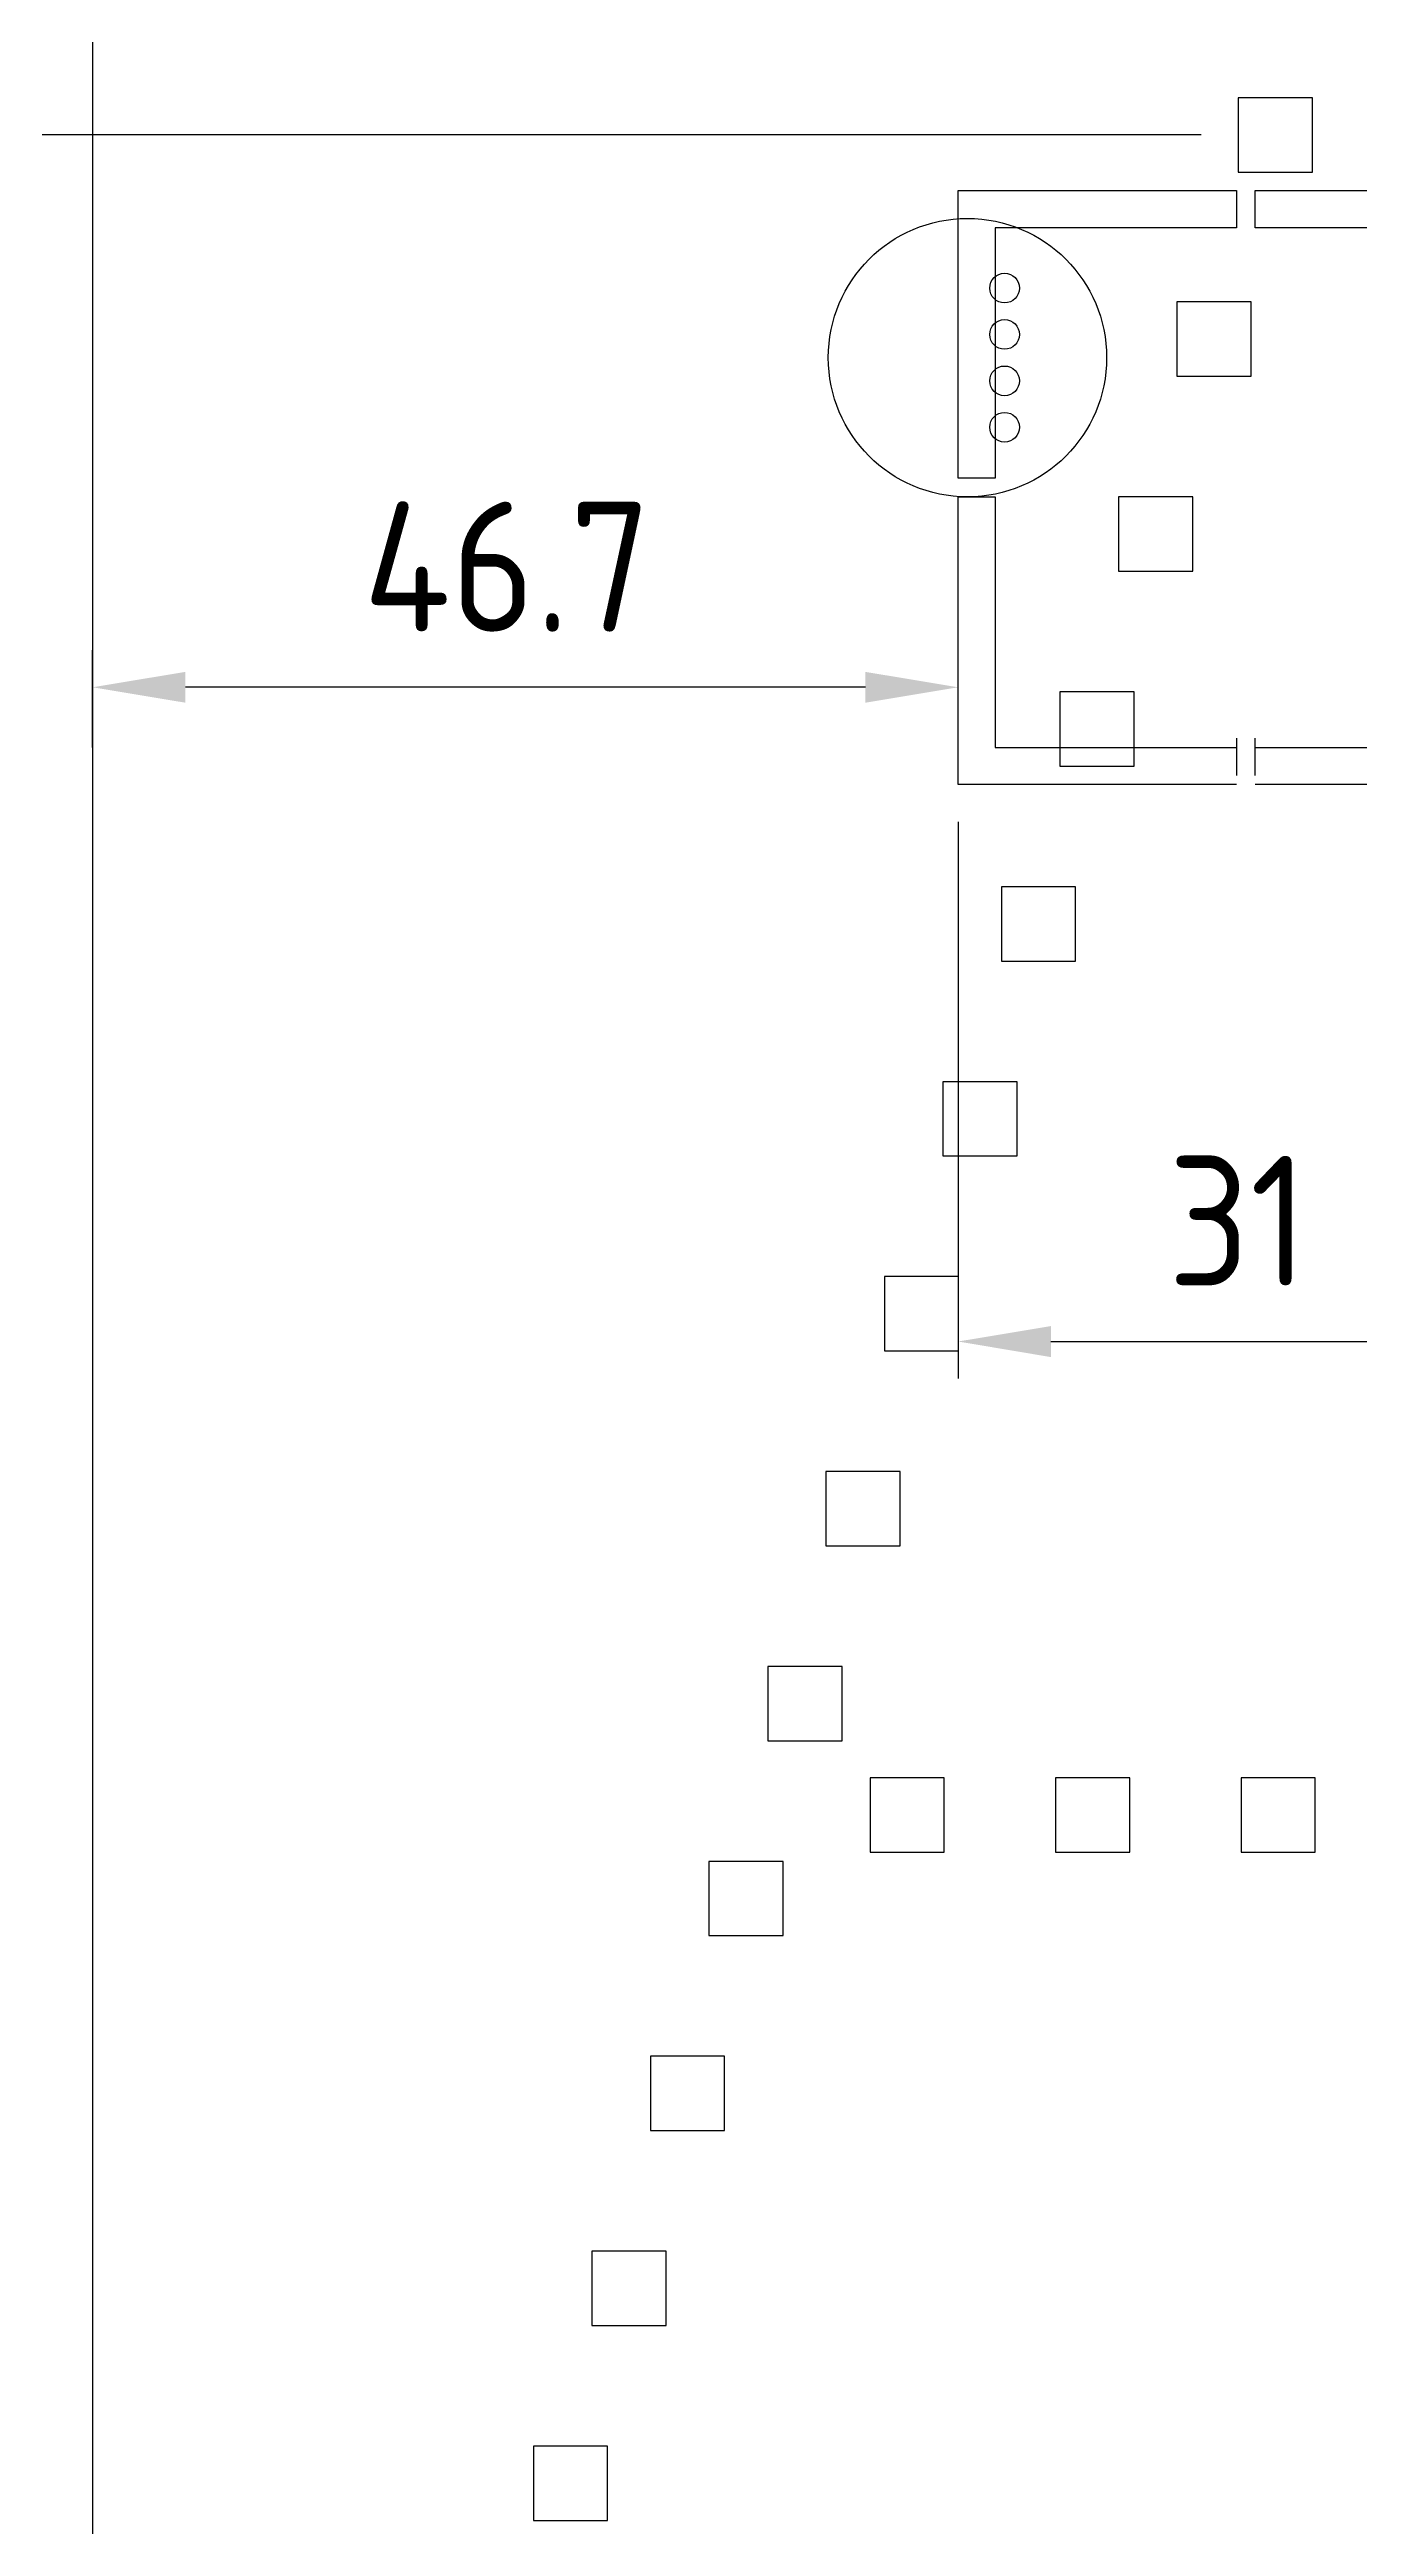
# Model space of a CAD drawing. Extents: x -1190 to 1093, y 0 to 939.
# Drawn here: x 90.6 to 161.2, y 404 to 537.4 of the extents above; entities that cross this region are included whole.
import ezdxf

# ---------------------------------------------------------------- set-up
doc = ezdxf.new("R2010")
doc.units = 0
doc.header["$LTSCALE"] = 2.5
doc.layers.get('DEFPOINTS').update_dxf_attribs({"linetype": 'CONTINUOUS'})
for name, color, linetype in [('AM_0', 7, 'CONTINUOUS'), ('AM_4', 3, 'CONTINUOUS'), ('AM_5', 3, 'CONTINUOUS')]:
    doc.layers.add(name, color=color, linetype=linetype)
doc.styles.get("Standard").update_dxf_attribs({"font": 'ISOCP.SHX'})
doc.dimstyles.get("Standard").update_dxf_attribs({"dimtxt": 0.18, "dimasz": 0.18, "dimexe": 0.18, "dimexo": 0.0625, "dimgap": 0.09, "dimtad": 0, "dimtih": 1, "dimtoh": 1, "dimzin": 0, "dimcen": 0.09, "dimazin": 3, "dimtfac": 1, "dimtofl": 0, "dimtmove": 0, "dimatfit": 3})

# ---------------------------------------------------------------- blocks, each defined once
blk = doc.blocks.new('A$C5A5D73F1')
at = {"layer": 'AM_5'}
for centre, radius in [((-2, 3.75), 7.5), ((0, 7.5), 0.8), ((0, 5), 0.8), ((0, 2.5), 0.8), ((0, 0), 0.8)]:
    blk.add_circle(centre, radius, dxfattribs=at)
blk = doc.blocks.new('A$C18394318')
at = {"layer": 'AM_4'}
for p, q in [((15, 32), (15, 30)), ((16, 30), (16, 32))]:
    blk.add_line(p, q, dxfattribs=at)
at = {"layer": 'AM_5'}
for p, q in [((0, 32), (15, 32)), ((0, 16.5), (0, 32)), ((16, 32), (31, 32)), ((31, 32), (31, 16.5)), ((2, 30), (2, 16.5)), ((15, 30), (2, 30)), ((29, 30), (16, 30)), ((29, 16.5), (29, 30)), ((2, 16.5), (0, 16.5)), ((31, 16.5), (29, 16.5)), ((0, 15.5), (2, 15.5)), ((0, 0), (0, 15.5)), ((2, 15.5), (2, 2)), ((29, 15.5), (31, 15.5)), ((29, 2), (29, 15.5)), ((31, 15.5), (31, 0)), ((2, 2), (15, 2)), ((15, 2.5), (15, 0.5)), ((16, 0.5), (16, 2.5)), ((16, 2), (29, 2)), ((15, 0), (0, 0)), ((31, 0), (16, 0))]:
    blk.add_line(p, q, dxfattribs=at)
blk = doc.blocks.new('A$CB895733A')
at = {"layer": 'AM_4'}
for p, q in [((45.145206, 140.99998), (41.145206, 140.99998)), ((41.145206, 140.99998), (41.145206, 136.99998)), ((45.145206, 136.99998), (45.145206, 140.99998)), ((41.145206, 136.99998), (45.145206, 136.99998)), ((41.841682, 130.000002), (37.841682, 130.000002)), ((37.841682, 130.000002), (37.841682, 126.000002)), ((41.841682, 126.000002), (41.841682, 130.000002)), ((37.841682, 126.000002), (41.841682, 126.000002)), ((38.688272, 119.50015), (34.688272, 119.50015)), ((34.688272, 119.50015), (34.688272, 115.50015)), ((38.688272, 115.50015), (38.688272, 119.50015)), ((34.688272, 115.50015), (38.688272, 115.50015)), ((35.534608, 109.000044), (31.534608, 109.000044)), ((31.534608, 109.000044), (31.534608, 105.000044)), ((35.534608, 105.000044), (35.534608, 109.000044)), ((31.534608, 105.000044), (35.534608, 105.000044)), ((32.381198, 98.499938), (28.381198, 98.499938)), ((28.381198, 98.499938), (28.381198, 94.499938)), ((32.381198, 94.499938), (32.381198, 98.499938)), ((28.381198, 94.499938), (32.381198, 94.499938)), ((29.227788, 88.000086), (25.227788, 88.000086)), ((25.227788, 88.000086), (25.227788, 84.000086)), ((29.227788, 84.000086), (29.227788, 88.000086)), ((25.227788, 84.000086), (29.227788, 84.000086)), ((26.074378, 77.49998), (22.074378, 77.49998)), ((22.074378, 77.49998), (22.074378, 73.49998)), ((26.074378, 73.49998), (26.074378, 77.49998)), ((22.074378, 73.49998), (26.074378, 73.49998)), ((22.920968, 67.000128), (18.920968, 67.000128)), ((18.920968, 67.000128), (18.920968, 63.000128)), ((22.920968, 63.000128), (22.920968, 67.000128)), ((18.920968, 63.000128), (22.920968, 63.000128)), ((19.797022, 56.500022), (15.797022, 56.500022)), ((15.797022, 56.500022), (15.797022, 52.500022)), ((19.797022, 52.500022), (19.797022, 56.500022)), ((15.797022, 52.500022), (19.797022, 52.500022)), ((25.297138, 50.500034), (21.297138, 50.500034)), ((21.297138, 50.500034), (21.297138, 46.500034)), ((25.297138, 46.500034), (25.297138, 50.500034)), ((35.297118, 50.500034), (31.297118, 50.500034)), ((31.297118, 50.500034), (31.297118, 46.500034)), ((35.297118, 46.500034), (35.297118, 50.500034)), ((45.297098, 50.500034), (41.297098, 50.500034)), ((41.297098, 50.500034), (41.297098, 46.500034)), ((45.297098, 46.500034), (45.297098, 50.500034)), ((16.614148, 45.999916), (12.614148, 45.999916)), ((12.614148, 45.999916), (12.614148, 41.999916)), ((16.614148, 41.999916), (16.614148, 45.999916)), ((21.297138, 46.500034), (25.297138, 46.500034)), ((31.297118, 46.500034), (35.297118, 46.500034)), ((41.297098, 46.500034), (45.297098, 46.500034)), ((12.614148, 41.999916), (16.614148, 41.999916)), ((13.460484, 35.500064), (9.460484, 35.500064)), ((9.460484, 35.500064), (9.460484, 31.500064)), ((13.460484, 31.500064), (13.460484, 35.500064)), ((9.460484, 31.500064), (13.460484, 31.500064)), ((10.307074, 24.999958), (6.307074, 24.999958)), ((6.307074, 24.999958), (6.307074, 20.999958)), ((10.307074, 20.999958), (10.307074, 24.999958)), ((6.307074, 20.999958), (10.307074, 20.999958)), ((7.15341, 14.500106), (3.15341, 14.500106)), ((3.15341, 14.500106), (3.15341, 10.500106)), ((7.15341, 10.500106), (7.15341, 14.500106)), ((3.15341, 10.500106), (7.15341, 10.500106))]:
    blk.add_line(p, q, dxfattribs=at)
at = {"layer": 'AM_0'}
blk.add_blockref('A$C18394318', (26.050973, 104.000054), dxfattribs=at)
blk = doc.blocks.new('*U124')
at = {"layer": 'AM_5', "color": 2}
blk.add_text('137', height=7, rotation=90, dxfattribs=at).set_placement((59.33, 457.66))
blk = doc.blocks.new('*D51')
at = {"layer": 'AM_5'}
for p, q in [((152.7, 532.81), (60.33, 532.81)), ((62.33, 400.81), (62.33, 527.81)), ((111.55, 395.81), (60.33, 395.81))]:
    blk.add_line(p, q, dxfattribs=at)
for points in [[(61.5, 527.81), (63.16, 527.81), (62.33, 532.81)], [(61.5, 400.81), (63.16, 400.81), (62.33, 395.81)]]:
    blk.add_solid(points, dxfattribs=at)
at = {"layer": 'DEFPOINTS', "color": 0}
for p in [(62.33, 532.81), (154.7, 532.81), (113.55, 395.81)]:
    blk.add_point(p, dxfattribs=at)
at = {"layer": 'AM_0'}
blk.add_blockref('*U124', (0, 0), dxfattribs=at)
blk = doc.blocks.new('*U109')
at = {"layer": 'AM_5', "color": 2}
blk.add_text('46.7', height=7, dxfattribs=at).set_placement((107.53, 506.05))
blk = doc.blocks.new('*D61')
at = {"layer": 'AM_5'}
for p, q in [((92.95, 499.81), (92.95, 505.05)), ((139.6, 499.81), (139.6, 505.05)), ((134.6, 503.05), (97.95, 503.05))]:
    blk.add_line(p, q, dxfattribs=at)
for points in [[(97.95, 503.88), (97.95, 502.22), (92.95, 503.05)], [(134.6, 503.88), (134.6, 502.22), (139.6, 503.05)]]:
    blk.add_solid(points, dxfattribs=at)
at = {"layer": 'DEFPOINTS', "color": 0}
for p in [(92.95, 503.05), (92.95, 497.81), (139.6, 497.81)]:
    blk.add_point(p, dxfattribs=at)
at = {"layer": 'AM_0'}
blk.add_blockref('*U109', (0, 0), dxfattribs=at)
blk = doc.blocks.new('*U110')
at = {"layer": 'AM_5', "color": 2}
blk.add_text('31', height=7, dxfattribs=at).set_placement((150.9, 470.81))
blk = doc.blocks.new('*D62')
at = {"layer": 'AM_5'}
for p, q in [((139.6, 495.81), (139.6, 465.81)), ((170.6, 495.81), (170.6, 465.81)), ((144.6, 467.81), (165.6, 467.81))]:
    blk.add_line(p, q, dxfattribs=at)
for points in [[(144.6, 468.64), (144.6, 466.97), (139.6, 467.81)], [(165.6, 468.64), (165.6, 466.97), (170.6, 467.81)]]:
    blk.add_solid(points, dxfattribs=at)
at = {"layer": 'DEFPOINTS', "color": 0}
for p in [(139.6, 497.81), (170.6, 497.81), (170.6, 467.81)]:
    blk.add_point(p, dxfattribs=at)
at = {"layer": 'AM_0'}
blk.add_blockref('*U110', (0, 0), dxfattribs=at)
blk = doc.blocks.new('*U125')
at = {"layer": 'AM_5', "color": 2}
blk.add_text('26.5', height=8.75, rotation=90, dxfattribs=at).set_placement((58.58, 535.49))
blk = doc.blocks.new('*D81')
at = {"layer": 'AM_5'}
for p, q in [((90.45, 559.31), (59.83, 559.31)), ((62.33, 539.06), (62.33, 553.06)), ((152.1, 532.81), (59.83, 532.81))]:
    blk.add_line(p, q, dxfattribs=at)
for points in [[(61.29, 553.06), (63.37, 553.06), (62.33, 559.31)], [(61.29, 539.06), (63.37, 539.06), (62.33, 532.81)]]:
    blk.add_solid(points, dxfattribs=at)
at = {"layer": 'DEFPOINTS', "color": 0}
for p in [(62.33, 559.31), (92.95, 559.31), (154.6, 532.81)]:
    blk.add_point(p, dxfattribs=at)
at = {"layer": 'AM_0'}
blk.add_blockref('*U125', (0, 0), dxfattribs=at)

msp = doc.modelspace()

# ---------------------------------------------------------------- linework, layer by layer
at = {"layer": 'AM_0'}
msp.add_line((92.95, 559.306), (92.95, 369.306), dxfattribs=at)

# ---------------------------------------------------------------- block references
for name, p in [('A$CB895733A', (113.553, 393.806)), ('A$C18394318', (139.604, 497.806)), ('A$C5A5D73F1', (142.104, 517.056))]:
    msp.add_blockref(name, p, dxfattribs=at)

# ---------------------------------------------------------------- dimensions: what is measured, and where the dimension line sits
at = {"layer": 'AM_5'}
for base, p1, p2, override, picture, middle in [((62.331, 559.306), (154.604, 532.806), (92.95, 559.306), {"dimscale": 2.5}, '*D81', (54.205, 546.056)), ((62.331, 532.806), (113.553, 395.806), (154.699, 532.806), {"dimscale": 2, "dimdec": 1}, '*D51', (55.831, 464.306))]:
    dim = msp.add_linear_dim(base=base, p1=p1, p2=p2, angle=90, dimstyle='Standard', override=override, dxfattribs=at)
    dim.commit()
    dim.dimension.update_dxf_attribs({"geometry": picture, "text_midpoint": middle})
for base, p2, picture, middle in [((92.95, 503.051), (92.95, 497.806), '*D61', (116.277, 509.551)), ((170.604, 467.806), (170.604, 497.806), '*D62', (155.104, 474.306))]:
    dim = msp.add_linear_dim(base=base, p1=(139.604, 497.806), p2=p2, dimstyle='Standard', override={"dimscale": 2, "dimdec": 1}, dxfattribs=at)
    dim.commit()
    dim.dimension.update_dxf_attribs({"geometry": picture, "text_midpoint": middle})

doc.saveas('drawing.dxf')
